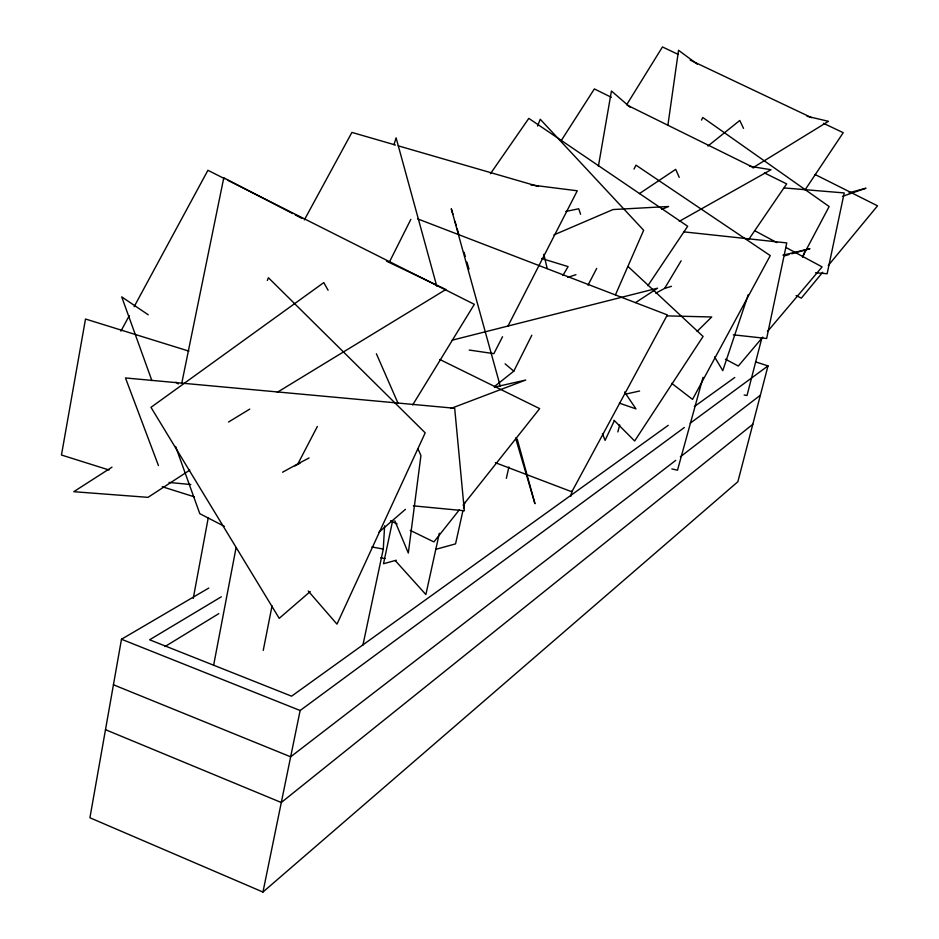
<?xml version="1.0" encoding="UTF-8"?>
<svg xmlns="http://www.w3.org/2000/svg" width="939" height="939" viewBox="0 0 939 939"><rect width="100%" height="100%" fill="white"/><g stroke="black" fill="none" stroke-linecap="round" stroke-linejoin="round"><path stroke-width="1.41" d="M362.923 645.093L383.288 549.057L384.614 525.805M667.864 125.427L678.545 50.283L697.266 64.169M598.413 166.156L611.442 90.989L630.21 107.257M208.787 588.049L121.483 639.248L89.921 817.775L262.955 892.05L737.866 481.73L768.008 365.893L755.543 361.867M193.246 598.389L208.27 517.694M213.623 665.27L236.076 547.66M263.237 650.422L272.04 605.866M181.767 383.229L223.787 177.776L292.651 213.552M262.955 892.05L300.14 710.506L684.331 427.527M392.619 520.828L383.511 563.74L396.223 560.231M439.335 533.258L425.872 594.551L395.237 560.571M462.868 510.992L455.556 543.881L435.778 549.338M463.502 508.14L464.77 502.412M506.332 478.315L508.915 466.953M570.724 496.449L572.062 490.792M761.822 338.122L746.998 395.542L744.158 394.99M617.839 431.928L619.717 424.909M703.053 377.337L677.5 470.204L671.855 468.925M393.946 144.77L396.105 137.833L436.776 286.219M748.289 294.541L722.784 370.659L714.556 356.867M802.951 256.793L804.817 251.265M537.577 126.026L540.23 119.253L643.661 230.278L615.479 294.799M267.322 280.456L268.437 277.744L425.203 432.844L336.972 624.142L308.227 591.007M614.329 420.672L605.08 440.391L602.439 433.595M701.503 120.11L702.795 117.492L829.149 206.533L802.422 256.993M494.736 386.328L513.797 371.175L531.814 335.246M389.239 262.38L410.848 219.362M634.013 169.079L635.996 165.17L770.262 255.596L692.536 399.38L671.725 383.335M502.541 336.714L493.867 353.651L469.207 350.047M507.87 326.291L577.274 190.781L530.817 184.913M587.978 285.233L596.688 268.425M282.557 472.223L297.909 463.831L317.359 426.459M120.908 331.138L129.265 315.704M134.136 306.689L207.918 170.299L224.902 178.844M304.365 219.879L351.914 132.411L395.413 145.017M562.919 275.456L568.107 266.606L541.592 258.483M655.774 293.168L664.624 288.402L681.151 260.784M412.667 404.944L474.336 304.342L227.508 180.159M626.97 104.264L662.453 46.95L678.287 54.462M561.346 140.427L594.364 88.923L611.371 97.316M805.087 189.866L843.234 132.681L823.433 123.291M647.851 285.702L687.688 226.264L528.81 118.384L490.428 173.738M748.817 239.328L786.659 183.903L764.416 172.917M459.429 509.736L433.9 541.909L410.226 530.359M463.08 505.147L539.667 408.629L439.863 359.508M822.705 272.251L801.331 298.144L796.108 295.539M828.28 265.491L877.542 205.829L815.052 174.49M762.785 337.089L738.312 366.057L725.436 359.179M767.492 331.514L822.106 266.899L785.931 247.462M697.102 331.397L711.715 316.983L666.549 315.868M310.222 591.558L279.223 618.343L150.979 407.338L323.779 282.604L328.087 290.245M378.875 532.272L405.448 509.325M707.971 146.026L739.768 120.474L743.524 128.373M752.82 424.275L281.289 802.505L105.497 729.685M675.716 460.38L290.656 756.811L113.431 684.766M680.352 456.812L760.379 395.202M690.224 423.184L768.008 365.893M668.251 425.32L291.595 696.175L149.606 639.788L221.322 596.805M694.391 406.528L734.779 377.478M639.412 193.61L675.693 169.36L679.237 177.365M635.621 302.569L657.57 288.191L452.222 340.164M189.76 470.146L148.022 497.353L73.758 491.696L111.999 467.141M752.808 167.811L828.456 121.307L807.082 116.295M165.076 646.501L218.81 613.636M228.529 422.034L249.762 409.087M277.24 392.326L445.884 289.505L386.481 261.136M679.273 221.334L771.013 169.724L749.498 166.226M294.952 465.944L300.022 463.162M297.909 463.831L309.095 457.95M553.869 234.926L613.026 209.55L668.627 206.498L661.889 209.35M450.732 408.524L525.734 380.037L494.348 387.173M842.506 196.345L865.993 188.223L849.056 192.741M567.684 277.416L575.971 274.646M664.624 288.402L671.479 286.325M784.758 255.76L788.96 254.586M791.753 253.788L809.958 248.671L782.95 255.208M625.351 394.192L639.6 391.011M565.853 211.463L578.717 208.763L580.607 214.28M784.288 187.953L844.208 192.929L827.142 273.742L815.533 272.744M168.997 482.446L190.828 484.536M413.418 505.863L464.347 510.746L454.687 408.265L125.474 377.959L158.456 465.603M683.78 231.863L786.765 242.919L766.647 338.486L733.277 334.812M371.891 546.979L383.288 549.057M380.741 557.801L385.049 558.611M398.218 145.827L538.493 186.497M188.927 351.127L85.508 319.025L61.458 455.016L109.041 469.993M162.224 486.731L194.408 496.86M619.364 403.148L635.973 408.888L624.541 392.021M495.334 462.681L571.851 491.79L667.347 314.917L417.609 218.857M121.483 639.248L300.14 710.506M690.165 60.096L811.566 117.657M390.483 520.746L397.068 523.95M627.064 105.074L753.958 167.752M224.268 526.309L199.807 513.68L175.593 446.448M295.257 214.902L301.748 218.282M754.933 230.818L776.893 242.614M148.233 314.788L121.718 296.877L151.872 380.577M175.945 382.196L178.281 383.969M505.112 363.851L513.797 371.175M628.25 266.699L703.088 336.444L634.635 441.001L614.047 420.273M376.386 353.745L398.066 403.324M417.996 448.877L420.93 455.579L408.324 553.036L394.814 520.758M500.299 386.281L451.283 208.751L452.927 214.362M515.558 438.008L534.948 503.715L517.201 439.029M454.992 221.381L456.225 225.583M457.047 228.388L458.702 233.999M464.054 252.239L465.286 256.453M466.929 262.063L468.995 269.082M543.845 254.281L547.191 268.554"/></g></svg>
